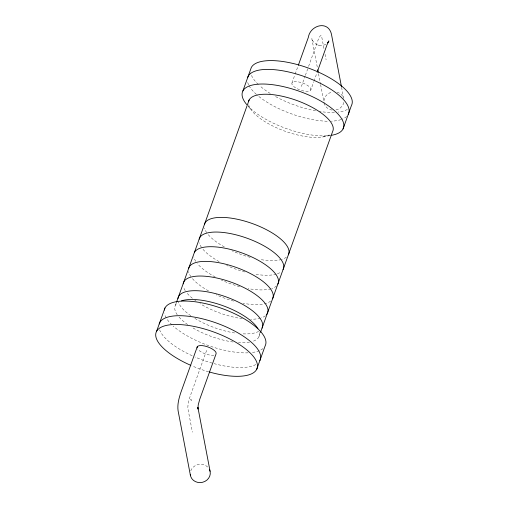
<?xml version="1.0" encoding="UTF-8"?>
<svg xmlns="http://www.w3.org/2000/svg" width="508" height="508" viewBox="0 0 508 508"><rect width="100%" height="100%" fill="white"/><g stroke="black" fill="none" stroke-linecap="round" stroke-linejoin="round"><path stroke-width="0.38" stroke-dasharray="2.54 1.91" d="M175.425 305.276L176.213 303.073M291.979 82.944L294.888 74.854M295.148 74.124L298.056 66.027M206.629 350.412L190.309 395.865A10.052 1.988 -74.8 0 0 187.941 408.788L192.399 432.168M301.371 86.506L305.118 76.073M305.384 75.33L308.331 67.132M308.597 66.389L317.69 41.053A10.052 1.988 -74.8 0 1 321.634 36.386L324.161 49.638M310.763 90.068A10.052 3.702 19.7 0 0 298.152 81.852A10.052 3.702 19.7 0 0 295.205 87.598A10.052 3.702 19.7 0 0 310.763 90.068L313.696 81.896M313.963 81.153L316.897 72.987M258.883 336.906L260.198 333.242M325.876 44.228C321.393 46.984 315.043 45.256 312.566 40.615L312.712 40.97L311.842 38.684L317.481 68.218M323.202 136.9L329.635 135.661M319.094 45.352L317.862 45.015M248.476 106.534L250.927 109.506M341.579 87.3L343.637 98.095M325.056 54.312L326.098 59.766M318.516 73.66L320.446 83.763M320.592 84.544L324.155 103.2M286.41 257.124A44.672 16.453 19.7 0 1 282.289 259.239M281.515 259.48A44.672 16.453 19.7 0 1 259.455 259.41M250.126 257.321A44.672 16.453 19.7 0 1 231.927 250.755M224.352 246.932A44.672 16.453 19.7 0 1 207.512 233.744M206.712 232.658A44.672 16.453 19.7 0 1 204.502 228.124M279.718 272.739A44.672 16.453 19.7 0 1 277.025 273.901M276.25 274.142A44.672 16.453 19.7 0 1 254.191 274.072M244.862 271.983A44.672 16.453 19.7 0 1 226.67 265.417M219.088 261.595A44.672 16.453 19.7 0 1 202.692 248.958M201.447 247.32A44.672 16.453 19.7 0 1 199.238 242.786M276.492 285.915A44.672 16.453 19.7 0 1 271.761 288.563M270.986 288.798A44.672 16.453 19.7 0 1 248.171 288.601M239.598 286.645A44.672 16.453 19.7 0 1 221.405 280.079M215.195 277.006A44.672 16.453 19.7 0 1 197.428 263.62M195.739 261.315A44.672 16.453 19.7 0 1 193.84 256.845M270.618 301.111A44.672 16.453 19.7 0 1 242.907 303.263M233.604 301.104A44.672 16.453 19.7 0 1 216.141 294.742M208.559 290.919A44.672 16.453 19.7 0 1 191.719 277.73M190.919 276.644A44.672 16.453 19.7 0 1 188.576 271.507M265.354 315.773A44.672 16.453 19.7 0 1 261.233 317.887M260.458 318.122A44.672 16.453 19.7 0 1 250.552 319.253M242.265 318.649A44.672 16.453 19.7 0 1 200.012 303.657M196.113 301.111A44.672 16.453 19.7 0 1 194.805 300.171M192.373 298.285A44.672 16.453 19.7 0 1 186.9 292.945M185.217 290.639A44.672 16.453 19.7 0 1 183.445 286.772M258.661 331.387A44.672 16.453 19.7 0 1 241.598 333.775M234.632 332.969A44.672 16.453 19.7 0 1 194.748 318.319M190.849 315.773A44.672 16.453 19.7 0 1 178.365 302.05M259.417 332.55A44.672 16.453 19.7 0 1 252.038 341.586M249.511 342.157A44.672 16.453 19.7 0 1 238.442 342.57M233.058 342.005A44.672 16.453 19.7 0 1 191.592 327.12M187.693 324.568A44.672 16.453 19.7 0 1 178.949 316.96M177.235 314.763A44.672 16.453 19.7 0 1 177.375 302.952M262.973 348.564A53.607 19.742 19.7 0 1 259.874 350.469M259.232 350.749A53.607 19.742 19.7 0 1 251.117 352.622M248.094 352.844A53.607 19.742 19.7 0 1 173.228 326.047M172.009 324.923A53.607 19.742 19.7 0 1 167.145 319.367M166.23 317.945A53.607 19.742 19.7 0 1 164.478 313.842M255.803 364.528A53.607 19.742 19.7 0 1 194.964 356.991M192.145 355.74A53.607 19.742 19.7 0 1 159.626 329.825M208.623 371.799A53.607 19.742 19.7 0 1 191.808 365.785M346.678 116.427A53.607 19.742 19.7 0 1 341.719 119.361M341.008 119.609A53.607 19.742 19.7 0 1 331.26 121.196M327.209 121.234A53.607 19.742 19.7 0 1 256.902 94.844M256.394 94.393A53.607 19.742 19.7 0 1 249.003 85.585M248.641 84.887A53.607 19.742 19.7 0 1 247.498 81.547M347.396 109.417A53.607 19.742 19.7 0 1 338.157 112.097M334.416 112.395A53.607 19.742 19.7 0 1 319.38 111.442M315.589 110.808A53.607 19.742 19.7 0 1 274.161 95.777M270.294 93.491A53.607 19.742 19.7 0 1 259.55 85.598M258.331 84.474A53.607 19.742 19.7 0 1 250.654 72.752M329.197 134.925A44.672 16.453 19.7 0 1 283.286 130.575A44.672 16.453 19.7 0 1 248.583 104.369M331.114 135.357A53.607 19.742 19.7 0 1 248.221 106.242M190.76 470.859A10.052 9.131 -10.8 0 1 207.759 467.106M213.912 355.155A10.052 3.702 19.7 0 1 197.644 348.99M343.808 102.445A10.052 9.131 -10.8 0 1 335.991 109.944M332.08 110.09A10.052 9.131 -10.8 0 1 324.307 103.772M323.964 100.819A10.052 9.131 -10.8 0 1 331.946 92.126M337.128 92.234A10.052 9.131 -10.8 0 1 343.63 98.292M191.122 399.923L190.481 399.821L191.713 400.158L191.122 399.923"/><path stroke-width="0.76" d="M156.553 331.432L164.973 307.975M242.875 90.983L251.301 67.526A53.607 19.742 19.7 0 1 310.445 68.815A53.607 19.742 19.7 0 1 351.447 105.486L343.027 128.943M176.479 302.343L249.117 100.013M197.237 346.856L180.867 392.455C178.918 398.335 177.203 404.571 178.098 410.813L190.456 475.602M298.317 65.297L308.35 37.344C310.172 25.26 328.035 20.003 331.426 34.087L341.433 86.531M317.163 72.244L327.031 44.761L328.905 40.919L327.546 42.888L327.876 42.615M260.464 332.505L332.575 131.642A44.672 16.453 19.7 0 0 296.583 100.413A44.672 16.453 19.7 0 0 248.615 101.352M256.699 369.392L265.125 345.935A53.607 19.742 19.7 0 0 221.304 308.229A53.607 19.742 19.7 0 0 164.274 310.071M317.773 69.774L318.224 72.104M197.929 407.537L210.09 471.272M197.841 407.53L197.955 409.073L198.222 404.92L199.752 399.275L216.021 353.974A10.052 3.702 19.7 0 0 207.086 346.659A10.052 3.702 19.7 0 0 197.117 347.834M204.4 224.511A44.672 16.453 19.7 0 1 252.368 223.564A44.672 16.453 19.7 0 1 288.36 254.8M199.136 239.173A44.672 16.453 19.7 0 1 247.104 238.227A44.672 16.453 19.7 0 1 283.096 269.462M194.374 252.495A44.672 16.453 19.7 0 1 243.662 253.562A44.672 16.453 19.7 0 1 277.832 284.124M188.614 268.497A44.672 16.453 19.7 0 1 236.576 267.551A44.672 16.453 19.7 0 1 272.567 298.787M183.217 283.877A44.672 16.453 19.7 0 1 232.219 282.543A44.672 16.453 19.7 0 1 266.49 314.668M177.952 298.539A44.672 16.453 19.7 0 1 225.127 296.545A44.672 16.453 19.7 0 1 262.039 328.111M181.496 300.838A44.672 16.453 19.7 0 1 223.342 305.835A44.672 16.453 19.7 0 1 257.918 328.746M159.175 324.009A53.607 19.742 19.7 0 1 216.986 323.228A53.607 19.742 19.7 0 1 259.861 360.597M190.392 365.169A53.607 19.742 19.7 0 1 168.44 325.025A53.607 19.742 19.7 0 1 252.425 355.314A53.607 19.742 19.7 0 1 209.359 372.008M247.606 77.692A53.607 19.742 19.7 0 1 305.416 76.918A53.607 19.742 19.7 0 1 348.291 114.281M246.723 104.559A53.607 19.742 19.7 0 1 265.195 84.068A53.607 19.742 19.7 0 1 331.127 107.861A53.607 19.742 19.7 0 1 331.781 135.249M209.506 469.57A10.052 9.131 -10.8 0 1 202.616 482.27A10.052 9.131 -10.8 0 1 190.271 474.421"/></g></svg>
